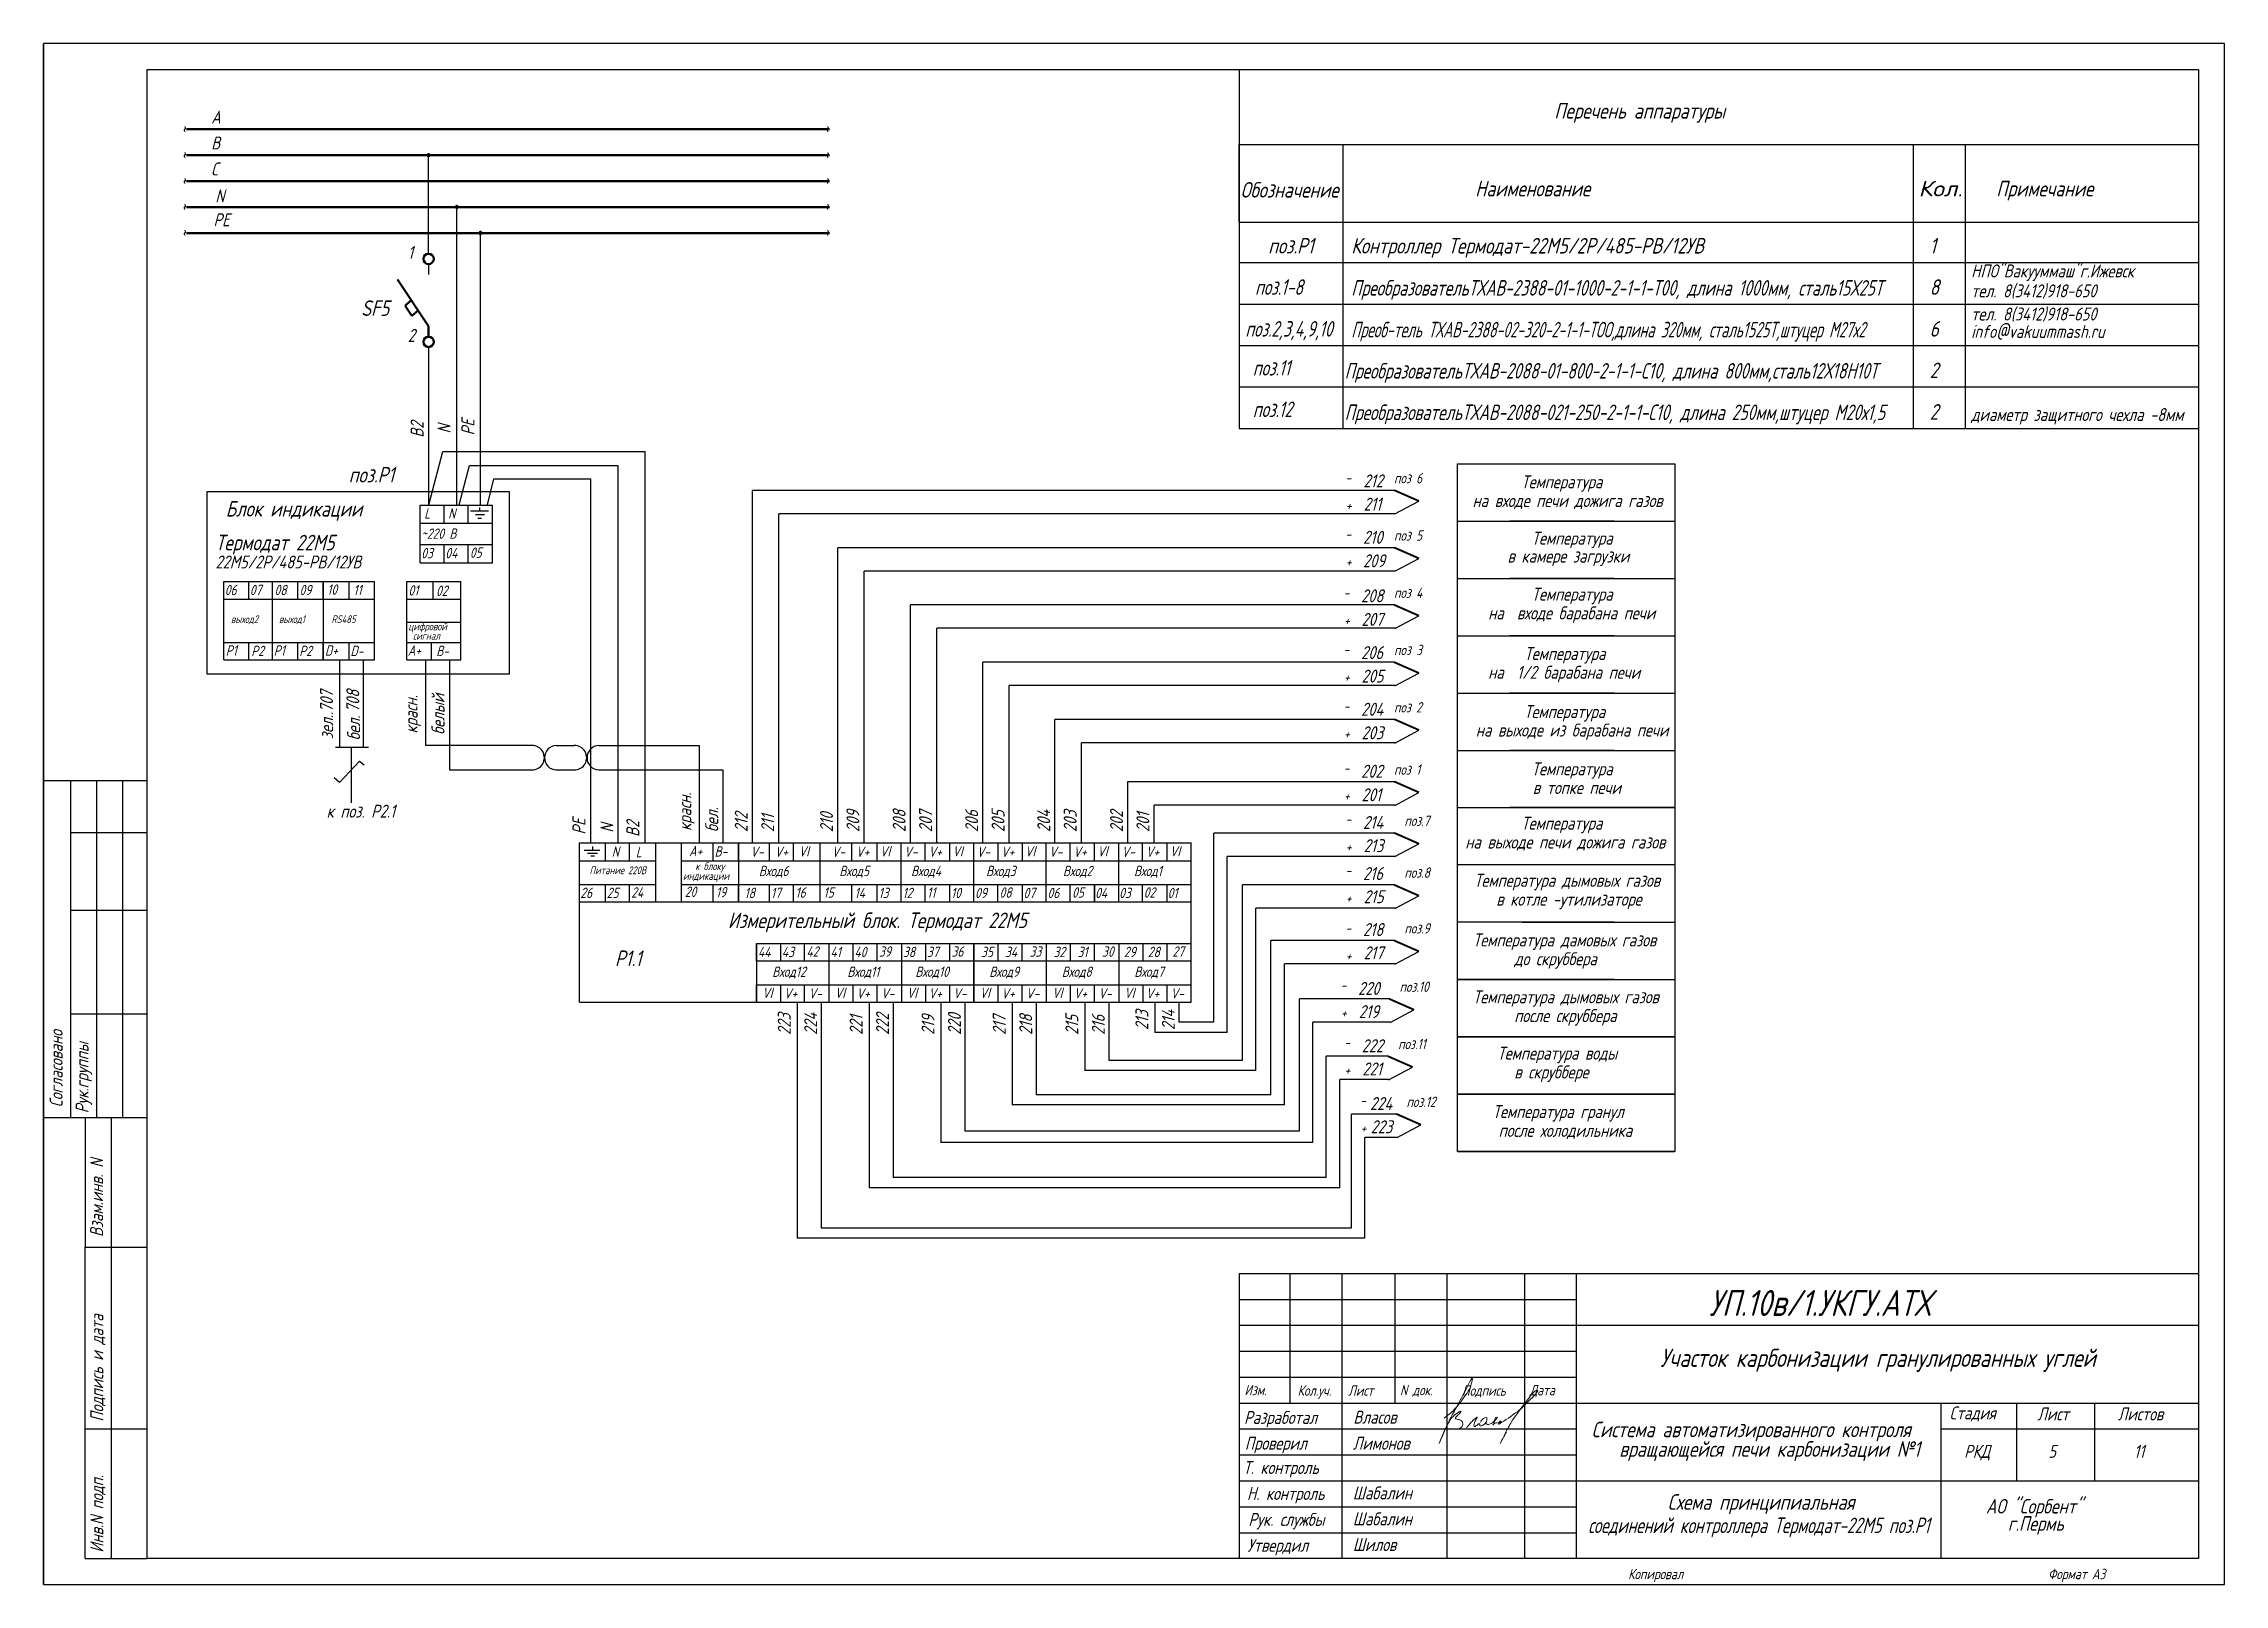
# Model space of a CAD drawing. Header units: millimetres. Extents: x 1131 to 1552, y -622 to -325.
import ezdxf
from ezdxf.enums import TextEntityAlignment as Align

# ---------------------------------------------------------------- set-up
doc = ezdxf.new("R2010")
doc.units = ezdxf.units.MM
doc.layers.add('MAIN', color=7, linetype='Continuous', lineweight=50)
doc.layers.add('Текст', color=7, linetype='Continuous', lineweight=50)
doc.layers.add('проводка', color=184, linetype='Continuous')
doc.styles.add('GOST тип А', font='GOST_A.TTF', dxfattribs={"oblique": 15})
doc.styles.get("Standard").update_dxf_attribs({"font": 'GOST_A.TTF', "oblique": 15})

# ---------------------------------------------------------------- blocks, each defined once
blk = doc.blocks.new('Власов')
at = {"layer": 'проводка', "lineweight": 18}
for points in [[(-0.58, 2.47), (1.27, 4.07), (2.73, 5.82), (3.82, 7.33), (4.64, 9.02), (4.84, 10.28), (4.04, 8.93), (3.16, 7.2), (1.39, 3.86), (0.52, 2.26), (-1.55, -2.37), (-0.72, -0.35), (0.34, 1.8), (1.73, 3.31), (2.62, 3.78), (2.31, 3.3), (1.91, 2.96), (1.61, 2.44), (2.21, 2.21), (2.85, 1.83), (2.99, 1.4), (2.77, 0.75), (2.36, 0.49), (2.18, 0.43), (2.07, 0.4), (1.98, 0.4)], [(3.73, 0.66), (4.37, 1.39), (4.91, 2.01), (5.22, 2.29), (5.78, 2.66), (5.59, 2.28), (5.16, 1.05), (5.19, 0.9), (5.7, 1.1), (6.25, 1.38), (6.27, 1.2), (6.3, 1.02), (7.02, 1.21), (7.63, 2.13), (7.63, 2.52), (6.76, 2.22), (6.42, 1.7)]]:
    blk.add_spline(points, degree=3, dxfattribs=at)
for points, knots in [([(9.73, 1.6), (9.73, 1.6), (10.28, 1.61), (10.33, 1.73), (10.3, 1.95), (10.1, 1.88), (9.94, 1.44), (9.82, 1.2), (10.65, 1.75), (14.06, 4.01), (14.83, 4.98), (18.2, 8.2), (16.58, 7.61), (15.42, 5.89), (12.84, 2.54), (12.14, 1.35), (11.17, -0.37), (10.2, -2.51), (10.72, -1.41), (10.96, -1), (11.17, -0.6), (11.31, -0.38), (11.4, -0.29)], [5.202172, 5.202172, 5.202172, 5.202172, 5.207482, 5.981017, 6.074049, 6.477149, 7.534813, 8.416864, 10.873297, 16.080912, 19.105162, 21.731982, 23.469351, 25.755203, 29.311429, 34.513333, 38.416271, 38.862024, 39.053994, 43.961574, 49.897464, 51.239132, 51.239132, 51.239132, 51.239132]), ([(7.53, 1.66), (7.5, 1.54), (7.54, 1.28), (8.01, 1.24), (8.83, 1.57), (9.1, 2.08), (9.9, 2.69), (9.43, 2.64), (9.3, 2.52), (9.14, 2.21), (9.04, 1.25), (8.71, 1.13), (8.92, 1.39), (9.3, 1.54), (9.6, 1.6)], [0, 0, 0, 0, 0.614094, 1.118723, 1.807789, 3.045572, 4.744461, 5.191863, 5.576495, 6.389957, 8.441618, 9.345517, 10.182193, 10.758393, 10.758393, 10.758393, 10.758393])]:
    blk.add_open_spline(points, degree=3, knots=knots, dxfattribs=at)

msp = doc.modelspace()

# ---------------------------------------------------------------- linework, layer by layer
at = {"color": 7}
for p, q in [((1551.9, -324.74), (1131.28, -324.74)), ((1131.28, -324.74), (1131.28, -621.87)), ((1551.9, -621.87), (1551.9, -324.74)), ((1188.35, -467.23), (1187.31, -466.35)), ((1192.19, -463.09), (1188.35, -467.23)), ((1192.19, -463.09), (1193.08, -463.84)), ((1131.28, -621.87), (1551.9, -621.87))]:
    msp.add_line(p, q, dxfattribs=at)
at = {"color": 0}
msp.add_line((1131.28, -621.87), (1131.28, -324.87), dxfattribs=at)
at = {"color": 250}
msp.add_line((1131.28, -621.87), (1131.28, -325.05), dxfattribs=at)
for p, q in [((1131.28, -621.87), (1131.28, -325.11)), ((1210.97, -413.73), (1210.97, -356.22)), ((1215.53, -413.73), (1215.53, -361.27)), ((1205.59, -413.73), (1205.59, -383.25)), ((1205.59, -413.66), (1208.31, -403.41)), ((1208.31, -403.41), (1247.26, -403.41)), ((1247.26, -403.41), (1247.26, -478.89)), ((1211.45, -413.66), (1213.4, -406.13)), ((1213.4, -406.13), (1242.01, -406.13)), ((1242.01, -406.13), (1242.01, -478.89)), ((1403.96, -538.36), (1403.96, -405.8)), ((1403.96, -405.8), (1434.18, -405.8)), ((1418.71, -405.8), (1445.93, -405.8)), ((1445.93, -405.8), (1445.93, -538.36)), ((1216.9, -413.66), (1218.14, -408.64)), ((1218.14, -408.64), (1236.78, -408.64)), ((1236.78, -408.64), (1236.78, -478.89)), ((1391.83, -410.91), (1268, -410.91)), ((1268, -478.84), (1268, -410.91)), ((1208.52, -417.2), (1208.52, -413.73)), ((1213.15, -417.2), (1213.15, -413.73)), ((1215.39, -414.89), (1215.39, -414.18)), ((1217.89, -417.09), (1217.89, -413.73)), ((1391.95, -415.41), (1273.09, -415.41)), ((1273.09, -478.84), (1273.09, -415.41)), ((1403.96, -416.85), (1434.18, -416.85)), ((1403.96, -416.85), (1434.18, -416.85)), ((1403.96, -416.85), (1434.18, -416.85)), ((1403.96, -416.85), (1434.18, -416.85)), ((1434.18, -416.85), (1414.1, -416.85)), ((1424.35, -416.85), (1445.93, -416.85)), ((1424.35, -416.85), (1445.93, -416.85)), ((1424.35, -416.85), (1445.93, -416.85)), ((1424.35, -416.85), (1445.93, -416.85)), ((1208.52, -424.84), (1208.52, -421.36)), ((1213.15, -424.84), (1213.15, -421.36)), ((1217.89, -424.73), (1217.89, -421.36)), ((1391.83, -421.96), (1284.46, -421.96)), ((1284.46, -478.84), (1284.46, -421.96)), ((1170.83, -431.86), (1170.83, -428.49)), ((1180.33, -431.86), (1180.33, -428.49)), ((1185.25, -431.86), (1185.25, -428.49)), ((1190.2, -431.86), (1190.2, -428.49)), ((1195.11, -431.86), (1195.11, -428.49)), ((1206.4, -431.86), (1206.4, -428.49)), ((1391.95, -426.45), (1289.55, -426.45)), ((1289.55, -478.84), (1289.55, -426.45)), ((1403.96, -427.89), (1434.18, -427.89)), ((1403.96, -427.89), (1434.18, -427.89)), ((1403.96, -427.89), (1434.18, -427.89)), ((1434.18, -427.89), (1414.1, -427.89)), ((1424.35, -427.89), (1445.93, -427.89)), ((1424.35, -427.89), (1445.93, -427.89)), ((1424.35, -427.89), (1445.93, -427.89)), ((1391.83, -433), (1298.46, -433)), ((1298.46, -478.84), (1298.46, -433)), ((1201.34, -436.3), (1211.74, -436.3)), ((1170.83, -443.6), (1170.83, -440.24)), ((1180.33, -443.6), (1180.33, -440.24)), ((1185.23, -443.6), (1185.23, -440.24)), ((1190.2, -443.6), (1190.2, -440.24)), ((1195.11, -443.6), (1195.11, -440.24)), ((1206.11, -443.6), (1206.11, -440.24)), ((1391.95, -437.5), (1303.55, -437.5)), ((1303.55, -478.84), (1303.55, -437.5)), ((1403.96, -438.94), (1434.18, -438.94)), ((1434.18, -438.94), (1414.1, -438.94)), ((1424.35, -438.94), (1445.93, -438.94)), ((1424.35, -438.94), (1445.93, -438.94)), ((1424.35, -438.94), (1445.93, -438.94)), ((1188.32, -443.6), (1188.32, -460.41)), ((1192.93, -443.6), (1192.93, -460.41)), ((1204.96, -443.6), (1204.96, -460.11)), ((1209.57, -443.6), (1209.57, -464.8)), ((1391.83, -444.05), (1312.45, -444.05)), ((1312.45, -478.84), (1312.45, -444.05)), ((1391.95, -448.55), (1317.54, -448.55)), ((1317.54, -478.84), (1317.54, -448.55)), ((1403.96, -449.98), (1434.18, -449.98)), ((1434.18, -449.98), (1414.1, -449.98)), ((1424.35, -449.98), (1445.93, -449.98)), ((1424.35, -449.98), (1445.93, -449.98)), ((1391.83, -455.1), (1326.35, -455.1)), ((1326.35, -478.84), (1326.35, -455.1)), ((1225.47, -460.11), (1204.94, -460.11)), ((1230.17, -460.11), (1233.64, -460.11)), ((1238.38, -460.12), (1257.74, -460.12)), ((1257.74, -460.12), (1257.74, -478.89)), ((1391.95, -459.59), (1331.44, -459.59)), ((1331.44, -478.84), (1331.44, -459.59)), ((1403.96, -461.03), (1434.18, -461.03)), ((1434.18, -461.03), (1414.1, -461.03)), ((1424.35, -461.03), (1445.93, -461.03)), ((1209.55, -464.8), (1225.46, -464.8)), ((1230.2, -464.8), (1233.62, -464.8)), ((1238.42, -464.8), (1262.27, -464.8)), ((1262.27, -464.8), (1262.27, -478.89)), ((1391.83, -467.1), (1340.37, -467.1)), ((1340.39, -478.84), (1340.39, -467.1)), ((1391.95, -471.59), (1345.48, -471.59)), ((1345.48, -478.84), (1345.48, -471.59)), ((1403.96, -472.08), (1434.18, -472.08)), ((1434.18, -472.08), (1414.1, -472.08)), ((1445.93, -472.08), (1424.35, -472.08)), ((1424.35, -472.08), (1445.93, -472.08)), ((1234.66, -482.25), (1234.66, -478.89)), ((1234.66, -482.25), (1234.66, -478.89)), ((1239.66, -482.25), (1239.66, -478.89)), ((1244.29, -482.25), (1244.29, -478.89)), ((1260.44, -482.25), (1260.44, -478.89)), ((1265.36, -482.25), (1265.36, -478.89)), ((1265.36, -482.25), (1265.36, -478.89)), ((1271.31, -482.25), (1271.31, -478.89)), ((1275.94, -482.25), (1275.94, -478.89)), ((1287.16, -482.25), (1287.16, -478.89)), ((1292.07, -482.25), (1292.07, -478.89)), ((1301.33, -482.25), (1301.33, -478.89)), ((1306.07, -482.25), (1306.07, -478.89)), ((1315.38, -482.25), (1315.38, -478.89)), ((1320.06, -482.25), (1320.06, -478.89)), ((1329.31, -482.25), (1329.31, -478.89)), ((1333.96, -482.25), (1333.96, -478.89)), ((1343.26, -482.25), (1343.26, -478.89)), ((1348, -482.25), (1348, -478.89)), ((1352.62, -482.25), (1352.62, -478.89)), ((1391.83, -476.98), (1356.99, -476.98)), ((1356.99, -513.41), (1356.99, -476.98)), ((1234.66, -482.32), (1249.38, -482.32)), ((1234.66, -490.27), (1234.66, -482.32)), ((1234.66, -490.27), (1234.66, -482.32)), ((1235.56, -480.26), (1238.56, -480.26)), ((1236.17, -480.88), (1238.11, -480.88)), ((1236.81, -481.38), (1237.56, -481.38)), ((1237.56, -481.38), (1237.56, -481.38)), ((1254.31, -482.32), (1352.62, -482.32)), ((1265.36, -490.27), (1265.36, -482.32)), ((1352.62, -490.27), (1352.62, -482.32)), ((1391.95, -481.47), (1359.59, -481.47)), ((1359.59, -515.41), (1359.59, -481.47)), ((1434.18, -483.12), (1403.96, -483.12)), ((1445.93, -483.12), (1418.71, -483.12)), ((1234.66, -486.91), (1249.38, -486.91)), ((1234.66, -490.27), (1234.66, -486.91)), ((1234.66, -490.27), (1234.66, -486.91)), ((1234.66, -490.27), (1234.66, -486.91)), ((1234.66, -490.27), (1234.66, -486.91)), ((1234.66, -490.27), (1234.66, -486.91)), ((1234.66, -490.27), (1234.66, -486.91)), ((1239.66, -490.19), (1239.66, -486.82)), ((1244.29, -490.19), (1244.29, -486.82)), ((1254.31, -486.91), (1352.62, -486.91)), ((1260.44, -490.19), (1260.44, -486.82)), ((1265.34, -490.19), (1265.34, -486.82)), ((1271.31, -490.27), (1271.31, -486.91)), ((1275.94, -490.27), (1275.94, -486.91)), ((1287.16, -490.27), (1287.16, -486.91)), ((1292.07, -490.27), (1292.07, -486.91)), ((1292.08, -490.27), (1292.08, -486.91)), ((1301.33, -490.27), (1301.33, -486.91)), ((1306.07, -490.27), (1306.07, -486.91)), ((1306.07, -490.27), (1306.07, -486.91)), ((1315.32, -490.27), (1315.32, -486.91)), ((1320.06, -490.27), (1320.06, -486.91)), ((1329.31, -490.27), (1329.31, -486.91)), ((1333.96, -490.27), (1333.96, -486.91)), ((1333.96, -490.27), (1333.96, -486.91)), ((1333.96, -490.27), (1333.96, -486.91)), ((1334.01, -490.27), (1334.01, -486.91)), ((1343.26, -490.27), (1343.26, -486.91)), ((1348, -490.27), (1348, -486.91)), ((1348, -490.27), (1348, -486.91)), ((1352.62, -490.27), (1352.62, -486.91)), ((1352.62, -490.27), (1352.62, -486.91)), ((1352.62, -490.27), (1352.62, -486.91)), ((1362.49, -520.76), (1362.49, -486.98)), ((1391.83, -486.98), (1362.49, -486.98)), ((1365.09, -522.76), (1365.09, -491.47)), ((1391.95, -491.47), (1365.09, -491.47)), ((1434.18, -494.17), (1403.96, -494.17)), ((1416.46, -494.17), (1434.18, -494.17)), ((1424.35, -494.17), (1445.93, -494.17)), ((1424.35, -494.17), (1445.93, -494.17)), ((1234.66, -501.65), (1234.66, -498.28)), ((1234.66, -501.65), (1234.66, -498.28)), ((1234.66, -501.65), (1234.66, -498.28)), ((1234.66, -501.65), (1234.66, -498.28)), ((1234.66, -501.65), (1234.66, -498.28)), ((1234.66, -501.65), (1234.66, -498.28)), ((1268.82, -501.65), (1268.82, -498.28)), ((1273.45, -501.65), (1273.45, -498.28)), ((1278.07, -501.65), (1278.07, -498.28)), ((1282.81, -501.65), (1282.81, -498.28)), ((1287.43, -501.65), (1287.43, -498.28)), ((1292.06, -501.65), (1292.06, -498.28)), ((1301.42, -501.65), (1301.42, -498.28)), ((1306.04, -501.65), (1306.04, -498.28)), ((1310.69, -501.65), (1310.69, -498.28)), ((1310.69, -501.65), (1310.69, -498.28)), ((1310.69, -501.65), (1310.69, -498.28)), ((1310.75, -501.65), (1310.75, -498.28)), ((1315.37, -501.65), (1315.37, -498.28)), ((1320, -501.65), (1320, -498.28)), ((1324.73, -501.65), (1324.73, -498.28)), ((1329.36, -501.65), (1329.36, -498.28)), ((1333.98, -501.65), (1333.98, -498.28)), ((1343.35, -501.65), (1343.35, -498.28)), ((1347.97, -501.65), (1347.97, -498.28)), ((1352.62, -501.65), (1352.62, -498.28)), ((1352.62, -501.65), (1352.62, -498.28)), ((1352.62, -501.65), (1352.62, -498.28)), ((1391.83, -497.73), (1367.99, -497.73)), ((1367.99, -527.39), (1367.99, -497.73)), ((1234.66, -509.58), (1234.66, -501.65)), ((1234.66, -509.58), (1234.66, -501.65)), ((1234.66, -509.58), (1234.66, -501.65)), ((1234.66, -509.58), (1234.66, -501.65)), ((1268.8, -501.65), (1352.62, -501.65)), ((1282.81, -509.58), (1282.81, -501.65)), ((1310.69, -509.58), (1310.69, -501.65)), ((1310.69, -509.58), (1310.69, -501.65)), ((1310.69, -509.58), (1310.69, -501.65)), ((1310.75, -509.58), (1310.75, -501.65)), ((1324.73, -509.58), (1324.73, -501.65)), ((1352.62, -509.58), (1352.62, -501.65)), ((1352.62, -509.58), (1352.62, -501.65)), ((1391.95, -502.22), (1370.59, -502.22)), ((1370.59, -529.38), (1370.59, -502.22)), ((1268.8, -509.58), (1268.8, -506.22)), ((1268.82, -506.22), (1352.62, -506.22)), ((1273.45, -509.58), (1273.45, -506.22)), ((1278.07, -509.58), (1278.07, -506.22)), ((1287.43, -509.58), (1287.43, -506.22)), ((1292.06, -509.58), (1292.06, -506.22)), ((1301.42, -509.58), (1301.42, -506.22)), ((1306.04, -509.58), (1306.04, -506.22)), ((1315.37, -509.58), (1315.37, -506.22)), ((1320, -509.58), (1320, -506.22)), ((1329.36, -509.58), (1329.36, -506.22)), ((1333.98, -509.58), (1333.98, -506.22)), ((1343.35, -509.58), (1343.35, -506.22)), ((1347.97, -509.58), (1347.97, -506.22)), ((1403.96, -505.22), (1434.18, -505.22)), ((1434.18, -505.22), (1403.96, -505.22)), ((1424.35, -505.22), (1445.93, -505.22)), ((1276.61, -509.59), (1276.61, -555.12)), ((1281.26, -509.59), (1281.26, -553.12)), ((1290.48, -509.59), (1290.48, -545.38)), ((1295.13, -509.59), (1295.13, -543.38)), ((1304.34, -509.59), (1304.34, -536.66)), ((1308.99, -509.59), (1308.99, -534.44)), ((1318.09, -509.59), (1318.09, -529.38)), ((1322.74, -509.59), (1322.74, -527.38)), ((1332.09, -509.59), (1332.09, -522.76)), ((1336.74, -509.59), (1336.74, -520.76)), ((1345.59, -509.59), (1345.59, -515.41)), ((1350.24, -509.59), (1350.24, -513.41)), ((1390.91, -508.98), (1373.49, -508.98)), ((1373.49, -534.43), (1373.49, -508.98)), ((1359.59, -515.41), (1345.59, -515.41)), ((1350.24, -513.41), (1356.99, -513.41)), ((1391.02, -513.47), (1376.09, -513.47)), ((1376.09, -536.65), (1376.09, -513.47)), ((1434.18, -516.26), (1403.96, -516.26)), ((1403.96, -516.26), (1434.18, -516.26)), ((1445.93, -516.26), (1424.35, -516.26)), ((1424.35, -516.26), (1445.93, -516.26)), ((1336.74, -520.76), (1362.49, -520.76)), ((1378.68, -543.38), (1378.68, -520.03)), ((1390.63, -520.03), (1378.68, -520.03)), ((1365.09, -522.76), (1332.09, -522.76)), ((1381.28, -545.38), (1381.28, -524.52)), ((1390.74, -524.52), (1381.28, -524.52)), ((1370.59, -529.38), (1318.09, -529.38)), ((1322.74, -527.38), (1367.99, -527.38)), ((1434.18, -527.31), (1403.96, -527.31)), ((1434.18, -527.31), (1403.96, -527.31)), ((1403.96, -527.31), (1434.18, -527.31)), ((1445.93, -527.31), (1418.71, -527.31)), ((1445.93, -527.31), (1424.35, -527.31)), ((1424.35, -527.31), (1445.93, -527.31)), ((1383.54, -553.12), (1383.54, -531.2)), ((1392.22, -531.2), (1383.54, -531.2)), ((1376.09, -536.65), (1304.34, -536.65)), ((1308.99, -534.43), (1373.49, -534.43)), ((1386.13, -555.11), (1386.13, -535.72)), ((1392.32, -535.72), (1386.13, -535.72)), ((1434.18, -538.36), (1403.96, -538.36)), ((1434.18, -538.36), (1403.96, -538.36)), ((1403.96, -538.36), (1434.18, -538.36)), ((1445.93, -538.36), (1418.71, -538.36)), ((1445.93, -538.36), (1424.35, -538.36)), ((1424.35, -538.36), (1445.93, -538.36)), ((1381.28, -545.37), (1290.48, -545.37)), ((1295.13, -543.37), (1378.68, -543.37)), ((1386.13, -555.11), (1276.61, -555.11)), ((1281.26, -553.11), (1383.54, -553.11))]:
    msp.add_line(p, q)
at = {"color": 7, "lineweight": 30}
for p, q in [((1151.28, -616.87), (1151.28, -329.74)), ((1151.28, -329.74), (1546.9, -329.74)), ((1546.9, -329.74), (1546.9, -616.87)), ((1546.9, -616.87), (1151.28, -616.87))]:
    msp.add_line(p, q, dxfattribs=at)
at = {"linetype": 'Continuous'}
for p, q in [((1361.9, -329.74), (1361.9, -359.2)), ((1361.9, -344.2), (1546.9, -344.2)), ((1361.9, -359.2), (1361.9, -344.2)), ((1381.9, -344.2), (1381.9, -398.96)), ((1491.9, -344.2), (1491.9, -398.96)), ((1501.9, -344.2), (1501.9, -398.96)), ((1361.9, -359.2), (1546.9, -359.2)), ((1361.9, -359.2), (1361.9, -398.96)), ((1361.9, -366.96), (1546.9, -366.96)), ((1361.9, -374.96), (1546.9, -374.96)), ((1361.9, -382.96), (1546.9, -382.96)), ((1361.9, -390.96), (1546.9, -390.96)), ((1361.9, -398.96), (1546.9, -398.96)), ((1217.07, -414.89), (1213.64, -414.89)), ((1216.33, -415.59), (1214.56, -415.59)), ((1215.74, -416.31), (1215.04, -416.31)), ((1237.17, -479.6), (1237.17, -480.26))]:
    msp.add_line(p, q, dxfattribs=at)
at = {"linetype": 'Continuous', "lineweight": 30}
for p, q in [((1162.82, -446.33), (1162.82, -411.11)), ((1162.82, -411.11), (1221.05, -411.11)), ((1221.05, -411.11), (1221.05, -446.33)), ((1221.05, -446.33), (1162.82, -446.33))]:
    msp.add_line(p, q, dxfattribs=at)
at = {"lineweight": 40}
for p, q in [((1396.52, -412.99), (1391.82, -410.93)), ((1396.52, -424.03), (1391.82, -421.97)), ((1396.52, -435.08), (1391.82, -433.02)), ((1396.52, -446.13), (1391.82, -444.07)), ((1396.52, -457.17), (1391.82, -455.11)), ((1396.52, -469.17), (1391.82, -467.11)), ((1396.52, -479.06), (1391.82, -477)), ((1396.52, -489.06), (1391.82, -487)), ((1396.52, -499.81), (1391.82, -497.75)), ((1395.59, -511.06), (1390.89, -509)), ((1395.32, -522.11), (1390.61, -520.04)), ((1396.93, -533.26), (1392.22, -531.2))]:
    msp.add_line(p, q, dxfattribs=at)
at = {"lineweight": 30}
for p, q in [((1203.88, -417.2), (1203.88, -413.73)), ((1203.9, -413.73), (1217.89, -413.73)), ((1217.89, -417.2), (1217.89, -413.73)), ((1203.88, -417.2), (1217.89, -417.2)), ((1203.88, -424.84), (1203.88, -417.2)), ((1217.89, -424.84), (1217.89, -417.2)), ((1203.9, -421.36), (1217.89, -421.36)), ((1166.05, -428.49), (1195.12, -428.49)), ((1166.05, -431.86), (1166.05, -428.49)), ((1175.45, -431.86), (1175.45, -428.49)), ((1185.23, -431.86), (1185.23, -428.49)), ((1195.12, -431.86), (1195.12, -428.49)), ((1201.33, -431.86), (1201.33, -428.49)), ((1201.34, -428.49), (1211.74, -428.49)), ((1203.88, -424.84), (1217.89, -424.84)), ((1211.74, -431.86), (1211.74, -428.49)), ((1166.05, -431.86), (1195.12, -431.86)), ((1166.05, -443.6), (1166.05, -431.86)), ((1175.45, -443.6), (1175.45, -431.86)), ((1185.25, -443.6), (1185.25, -431.86)), ((1195.12, -443.6), (1195.12, -431.86)), ((1201.33, -443.6), (1201.33, -431.86)), ((1201.34, -431.86), (1211.74, -431.86)), ((1211.74, -443.6), (1211.74, -431.86)), ((1166.05, -440.24), (1195.12, -440.24)), ((1201.34, -440.24), (1211.74, -440.24)), ((1166.05, -443.6), (1195.12, -443.6)), ((1201.34, -443.6), (1211.74, -443.6)), ((1187.57, -460.41), (1193.93, -460.41)), ((1190.57, -460.41), (1190.57, -471.13)), ((1234.66, -509.58), (1234.66, -478.89)), ((1234.66, -478.89), (1352.62, -478.89)), ((1234.66, -482.25), (1234.66, -478.89)), ((1234.66, -482.25), (1234.66, -478.89)), ((1249.38, -482.25), (1249.38, -478.89)), ((1254.31, -482.25), (1254.31, -478.89)), ((1265.34, -482.25), (1265.34, -478.89)), ((1281.03, -482.25), (1281.03, -478.89)), ((1296.71, -482.25), (1296.71, -478.89)), ((1310.69, -482.25), (1310.69, -478.89)), ((1324.68, -482.25), (1324.68, -478.89)), ((1338.64, -482.25), (1338.64, -478.89)), ((1352.62, -482.25), (1352.62, -478.89)), ((1234.66, -509.58), (1234.66, -482.32)), ((1234.66, -509.58), (1234.66, -482.32)), ((1249.38, -490.19), (1249.38, -482.25)), ((1254.31, -490.19), (1254.31, -482.25)), ((1265.36, -490.19), (1265.36, -482.25)), ((1281.03, -490.27), (1281.03, -482.32)), ((1296.71, -490.27), (1296.71, -482.32)), ((1310.69, -490.27), (1310.69, -482.32)), ((1324.68, -490.27), (1324.68, -482.32)), ((1338.64, -490.27), (1338.64, -482.32)), ((1352.62, -509.58), (1352.62, -482.32)), ((1234.66, -490.27), (1352.62, -490.27)), ((1268.8, -498.28), (1352.62, -498.28)), ((1268.8, -501.65), (1268.8, -498.28)), ((1282.81, -501.65), (1282.81, -498.28)), ((1296.79, -501.65), (1296.79, -498.28)), ((1324.73, -501.65), (1324.73, -498.28)), ((1338.72, -501.65), (1338.72, -498.28)), ((1268.82, -509.58), (1268.82, -501.65)), ((1282.81, -509.58), (1282.81, -501.65)), ((1296.79, -509.58), (1296.79, -501.65)), ((1324.73, -509.58), (1324.73, -501.65)), ((1338.72, -509.58), (1338.72, -501.65)), ((1234.66, -509.58), (1352.62, -509.58))]:
    msp.add_line(p, q, dxfattribs=at)
at = {"lineweight": -3}
for p, q in [((1391.91, -415.45), (1396.52, -412.99)), ((1391.91, -426.5), (1396.52, -424.03)), ((1391.91, -437.54), (1396.52, -435.08)), ((1391.91, -448.59), (1396.52, -446.13)), ((1391.91, -459.64), (1396.52, -457.17)), ((1391.91, -471.64), (1396.52, -469.17)), ((1391.91, -481.52), (1396.52, -479.06)), ((1391.91, -491.52), (1396.52, -489.06)), ((1391.91, -502.27), (1396.52, -499.81)), ((1390.99, -513.52), (1395.59, -511.06)), ((1390.71, -524.57), (1395.32, -522.11)), ((1392.32, -535.72), (1396.93, -533.26))]:
    msp.add_line(p, q, dxfattribs=at)
at = {"color": 0, "linetype": 'ByBlock', "lineweight": 30}
for p, q in [((1361.9, -561.9), (1361.9, -616.85)), ((1497.28, -616.85), (1497.28, -586.9)), ((1511.9, -601.9), (1511.9, -586.9)), ((1526.9, -601.9), (1526.9, -586.9)), ((1497.28, -591.9), (1546.9, -591.9))]:
    msp.add_line(p, q, dxfattribs=at)
at = {"color": 0, "linetype": 'Continuous', "lineweight": 30}
for p, q in [((1361.9, -561.9), (1546.9, -561.9)), ((1371.65, -561.9), (1371.65, -586.9)), ((1381.65, -561.9), (1381.65, -616.9)), ((1391.9, -561.9), (1391.9, -586.9)), ((1401.9, -561.9), (1401.9, -616.9)), ((1416.9, -561.9), (1416.9, -616.9)), ((1426.9, -561.9), (1426.9, -616.9)), ((1426.9, -571.9), (1546.9, -571.9)), ((1361.9, -581.9), (1426.9, -581.9)), ((1361.9, -586.9), (1546.9, -586.9)), ((1426.9, -601.9), (1546.9, -601.9))]:
    msp.add_line(p, q, dxfattribs=at)
at = {"color": 0, "linetype": 'Continuous'}
for p, q in [((1361.9, -566.9), (1426.9, -566.9)), ((1361.9, -571.9), (1426.9, -571.9)), ((1361.9, -576.9), (1426.9, -576.9)), ((1361.9, -591.9), (1426.9, -591.9)), ((1361.9, -596.9), (1426.9, -596.9)), ((1361.9, -596.9), (1426.9, -596.9)), ((1361.9, -601.9), (1426.9, -601.9)), ((1361.9, -606.9), (1426.9, -606.9)), ((1361.9, -611.9), (1426.9, -611.9))]:
    msp.add_line(p, q, dxfattribs=at)
at = {"lineweight": 50, "ltscale": 0.5}
for centre in [(1205.53, -346.25), (1210.97, -356.25), (1215.53, -361.25)]:
    msp.add_circle(centre, 0.208, dxfattribs=at)
for centre, start, end in [((1225.52, -462.45), 268.7556, 91.2444), ((1230.22, -462.45), 91.2444, 268.7556), ((1233.69, -462.45), 268.7556, 91.2444), ((1238.43, -462.45), 91.2444, 268.7556)]:
    msp.add_arc(centre, 2.34, start, end)
at = {"layer": 'MAIN', "color": 7, "linetype": 'Continuous', "lineweight": 50}
for p, q in [((1158.84, -341.27), (1282.85, -341.27)), ((1158.84, -346.27), (1282.85, -346.27)), ((1158.84, -351.27), (1282.85, -351.27)), ((1158.84, -356.27), (1282.85, -356.27)), ((1158.84, -361.27), (1282.85, -361.27)), ((1205.53, -379.26), (1199.53, -370.26)), ((1202.2, -374.22), (1201.02, -375.3)), ((1202.32, -377.24), (1201.02, -375.3)), ((1203.52, -376.19), (1202.32, -377.24)), ((1205.53, -379.26), (1205.53, -381.26)), ((1205.53, -381.26), (1205.53, -380.26))]:
    msp.add_line(p, q, dxfattribs=at)
at = {"layer": 'MAIN', "color": 7, "linetype": 'Continuous', "lineweight": -3}
for p, q in [((1205.53, -345.84), (1205.53, -345.84)), ((1205.53, -365.26), (1205.53, -346.27)), ((1205.53, -362.26), (1205.53, -352.84)), ((1210.97, -355.84), (1210.97, -355.84)), ((1215.53, -360.84), (1215.53, -360.84)), ((1205.53, -367.26), (1205.53, -369.26))]:
    msp.add_line(p, q, dxfattribs=at)
at = {"layer": 'MAIN', "color": 7, "linetype": 'Continuous', "lineweight": 30}
for p, q in [((1131.28, -466.86), (1151.28, -466.86)), ((1136.48, -466.86), (1136.48, -531.86)), ((1141.48, -466.86), (1141.48, -531.86)), ((1146.48, -466.86), (1146.48, -531.86)), ((1136.48, -476.86), (1151.28, -476.86)), ((1136.48, -491.86), (1151.28, -491.86)), ((1136.48, -511.86), (1151.28, -511.86)), ((1131.28, -531.86), (1151.28, -531.86)), ((1139.28, -531.87), (1139.28, -556.87)), ((1144.28, -531.87), (1144.28, -616.87)), ((1139.28, -616.87), (1139.28, -556.87)), ((1139.28, -556.87), (1151.28, -556.87)), ((1139.28, -591.87), (1151.28, -591.87)), ((1139.28, -616.87), (1151.28, -616.87))]:
    msp.add_line(p, q, dxfattribs=at)
at = {"layer": 'MAIN', "color": 7, "linetype": 'Continuous', "lineweight": 50}
for centre in [(1205.53, -366.26), (1205.53, -382.26)]:
    msp.add_circle(centre, 1, dxfattribs=at)

# ---------------------------------------------------------------- block references
at = {"color": 0, "lineweight": 15}
msp.add_blockref('Власов', (1402.01, -592.3, -10), dxfattribs=at)

# ---------------------------------------------------------------- texts
at = {"linetype": 'Continuous', "style": 'GOST тип А', "oblique": 15}
for s, height, p in [('Перечень аппаратуры', 3, (1422.65, -339.2)), ('А', 2.5, (1163.6, -340.16)), ('В', 2.5, (1163.6, -345.16)), ('С', 2.5, (1163.6, -350.16)), ('N', 2.5, (1164.4, -355.37)), ('Обозначение', 3, (1362.15, -354.44)), ('Наименование', 3, (1407.4, -354.2)), ('Примечание', 3, (1507.9, -354.2)), ('РЕ', 2.5, (1164.04, -359.96)), ('поз.Р1', 3, (1190.13, -409.38)), ('212', 2.5, (1385.84, -410.31)), ('поз 6', 2, (1391.74, -409.54)), ('Температура', 2.5, (1416.29, -410.49)), ('-', 2, (1382.37, -409.45)), ('на входе печи дожига газов', 2.5, (1406.89, -414.12)), ('Блок индикации', 3, (1166.4, -415.95)), ('L', 2, (1204.68, -416.35)), ('N', 2, (1209.31, -416.35)), ('+', 2, (1382.42, -414.79)), ('211', 2.5, (1385.88, -414.8)), ('Термодат 22М5', 3, (1164.43, -422.46)), ('~220 B', 2, (1204.1, -420.24)), ('-', 2, (1382.37, -420.33)), ('210', 2.5, (1385.76, -421.19)), ('поз 5', 2, (1391.74, -420.59)), ('Температура', 2.5, (1418.29, -421.36)), ('22М5/2Р/485-РВ/12УВ', 2.5, (1164.43, -425.96)), ('03', 2, (1204.12, -423.99)), ('04', 2, (1208.75, -423.99)), ('05', 2, (1213.49, -423.91)), ('+', 2, (1382.42, -425.67)), ('209', 2.5, (1385.76, -425.73)), ('в камере загрузки', 2.5, (1413.63, -424.82)), ('10', 2, (1185.97, -431.03)), ('06', 2, (1166.22, -431.11)), ('07', 2, (1171.05, -431.11)), ('08', 2, (1175.81, -431.11)), ('09', 2, (1180.64, -431.11)), ('11', 2, (1191.01, -431.11)), ('01', 2, (1201.64, -431.18)), ('02', 2, (1206.97, -431.26)), ('-', 2, (1382.02, -431.63)), ('208', 2.5, (1385.4, -432.48)), ('поз 4', 2, (1391.74, -431.64)), ('Температура', 2.5, (1418.29, -432.16)), ('выход2', 1.5, (1167.41, -436.49)), ('выход1', 1.5, (1176.66, -436.49)), ('RS485', 1.5, (1186.8, -436.49)), ('цифровой', 1.5, (1201.63, -437.89)), ('+', 2, (1382.06, -436.96)), ('207', 2.5, (1385.48, -437.02)), ('на  входе барабана печи ', 2.5, (1409.91, -435.78)), ('Р1', 2, (1166.4, -442.78)), ('Р2', 2, (1171.32, -442.86)), ('Р1', 2, (1175.66, -442.78)), ('Р2', 2, (1180.58, -442.86)), ('D+', 2, (1185.53, -442.78)), ('D-', 2, (1190.45, -442.86)), ('А+', 2, (1201.51, -442.78)), ('сигнал', 1.5, (1202.53, -439.71)), ('В-', 2, (1207, -442.86)), ('206', 2.5, (1385.4, -443.43)), ('поз 3', 2, (1391.74, -442.68)), ('Температура', 2.5, (1416.89, -443.61)), ('-', 2, (1382.02, -442.57)), ('205', 2.5, (1385.48, -447.96)), ('на  1/2 барабана печи ', 2.5, (1409.91, -447.23)), ('+', 2, (1382.06, -447.9)), ('-', 2, (1382.02, -453.5)), ('204', 2.5, (1385.4, -454.35)), ('поз 2', 2, (1391.74, -453.73)), ('Температура ', 2.5, (1416.85, -454.81)), ('+', 2, (1382.06, -458.83)), ('203', 2.5, (1385.48, -458.89)), (' на выходе из барабана печи', 2.5, (1406.24, -458.37)), ('-', 2, (1382.02, -465.46)), ('202', 2.5, (1385.4, -466.31)), ('поз 1', 2, (1391.74, -465.73)), ('Температура', 2.5, (1418.29, -465.84)), ('+', 2, (1382.06, -470.79)), ('201', 2.5, (1385.48, -470.85)), ('в топке печи', 2.5, (1418.5, -469.46)), ('к поз. Р2.1', 2.5, (1185.86, -474.01)), ('-', 2, (1382.37, -475.31)), ('214', 2.5, (1385.75, -476.18)), ('поз.7', 2, (1393.74, -475.61)), ('Температура', 2.5, (1416.29, -476.33)), ('А+', 2, (1255.77, -481.45)), ('VI', 2, (1276.91, -481.5)), ('VI', 2, (1292.59, -481.5)), ('VI', 2, (1306.57, -481.5)), ('VI', 2, (1320.56, -481.5)), ('VI', 2, (1334.51, -481.5)), ('VI', 2, (1348.5, -481.5)), ('+', 2, (1382.42, -480.64)), ('213', 2.5, (1385.88, -480.66)), ('на выходе печи дожига газов', 2.5, (1405.49, -479.96)), ('Питание 220В', 1.5, (1236.57, -484.91)), ('N', 2, (1240.86, -481.56)), ('L', 2, (1245.5, -481.63)), ('к блоку ', 1.5, (1256.97, -484.13)), ('В-', 2, (1260.69, -481.53)), ('V-', 2, (1267.6, -481.58)), ('Вход6', 2, (1269.23, -485.29)), ('V+', 2, (1272.29, -481.58)), ('V-', 2, (1283.28, -481.58)), ('Вход5', 2, (1284.75, -485.29)), ('V+', 2, (1287.97, -481.58)), ('V-', 2, (1297.26, -481.58)), ('Вход4', 2, (1298.59, -485.29)), ('V+', 2, (1301.95, -481.58)), ('V-', 2, (1311.25, -481.58)), ('Вход3', 2, (1313.06, -485.29)), ('V+', 2, (1315.94, -481.58)), ('V-', 2, (1325.21, -481.58)), ('Вход2', 2, (1327.88, -485.29)), ('V+', 2, (1329.89, -481.58)), ('V-', 2, (1339.19, -481.58)), ('Вход1', 2, (1341.59, -485.29)), ('V+', 2, (1343.88, -481.58)), ('216', 2.5, (1385.75, -486.04)), ('поз.8', 2, (1393.74, -485.61)), ('26', 2, (1234.8, -489.51)), ('25', 2, (1239.89, -489.51)), ('24', 2, (1244.62, -489.43)), (' индикации', 1.5, (1253.84, -486.01)), ('20', 2, (1254.96, -489.3)), ('19', 2, (1260.94, -489.38)), ('18', 2, (1266.45, -489.53)), ('17', 2, (1271.54, -489.53)), ('16', 2, (1276.28, -489.45)), ('15', 2, (1281.68, -489.45)), ('14', 2, (1287.67, -489.53)), ('13', 2, (1292.31, -489.53)), ('12', 2, (1296.93, -489.53)), ('11', 2, (1301.67, -489.45)), ('10', 2, (1306.29, -489.53)), ('09', 2, (1310.92, -489.53)), ('08', 2, (1315.66, -489.45)), ('07', 2, (1320.28, -489.53)), ('06', 2, (1324.91, -489.53)), ('05', 2, (1329.64, -489.45)), ('04', 2, (1334.09, -489.53)), ('03', 2, (1338.72, -489.53)), ('02', 2, (1343.46, -489.45)), ('01', 2, (1348.08, -489.53)), ('-', 2, (1382.37, -485.17)), ('Температура дымовых газов ', 2.5, (1407.2, -487.35)), ('+', 2, (1382.42, -490.5)), ('215', 2.5, (1385.88, -490.51)), ('в котле -утилизаторе', 2.5, (1411.46, -490.99)), ('Измерительный блок. Термодат 22М5', 3, (1263.27, -495.31)), ('-', 2, (1382.37, -496.28)), ('218', 2.5, (1385.75, -496.84)), ('поз.9', 2, (1393.74, -496.36)), ('Р1.1', 3, (1241.48, -502.63)), ('44', 2, (1269.05, -500.91)), ('43', 2, (1273.67, -500.91)), ('42', 2, (1278.41, -500.83)), ('41', 2, (1283.03, -500.91)), ('40', 2, (1287.66, -500.91)), ('39', 2, (1292.4, -500.83)), ('38', 2, (1297.02, -500.91)), ('37', 2, (1301.64, -500.91)), ('36', 2, (1306.38, -500.83)), ('35', 2, (1312.08, -500.91)), ('34', 2, (1316.7, -500.91)), ('33', 2, (1321.44, -500.83)), ('32', 2, (1326.06, -500.91)), ('31', 2, (1330.69, -500.91)), ('30', 2, (1335.43, -500.83)), ('29', 2, (1339.64, -500.91)), ('28', 2, (1344.26, -500.91)), ('27', 2, (1349, -500.83)), ('+', 2, (1382.42, -501.61)), ('217', 2.5, (1385.88, -501.32)), ('Температура дамовых газов ', 2.5, (1406.97, -498.85)), ('до скруббера', 2.5, (1414.94, -502.48)), ('Вход12', 2, (1271.81, -504.72)), ('Вход11', 2, (1286.3, -504.72)), ('Вход10', 2, (1299.41, -504.72)), ('Вход9', 2, (1313.68, -504.72)), ('Вход8', 2, (1327.67, -504.72)), ('Вход7', 2, (1341.65, -504.72)), ('VI', 2, (1269.88, -508.8)), ('V+', 2, (1274.07, -508.89)), ('V-', 2, (1278.82, -508.89)), ('VI', 2, (1283.87, -508.8)), ('V+', 2, (1288.05, -508.89)), ('V-', 2, (1292.81, -508.89)), ('VI', 2, (1297.77, -508.8)), ('V+', 2, (1301.96, -508.89)), ('V-', 2, (1306.71, -508.89)), ('VI', 2, (1311.81, -508.8)), ('V+', 2, (1316, -508.89)), ('V-', 2, (1320.75, -508.89)), ('VI', 2, (1325.8, -508.8)), ('V+', 2, (1329.98, -508.89)), ('V-', 2, (1334.73, -508.89)), ('VI', 2, (1339.7, -508.8)), ('V+', 2, (1343.88, -508.89)), ('V-', 2, (1348.64, -508.89)), ('-', 2, (1381.45, -507.32)), ('220', 2.5, (1384.82, -508.19)), ('поз.10', 2, (1392.81, -507.61)), ('Температура дымовых газов ', 2.5, (1406.97, -509.81)), ('+', 2, (1381.49, -512.65)), ('219', 2.5, (1384.95, -512.67)), ('после скруббера', 2.5, (1414.94, -513.44)), ('222', 2.5, (1385.51, -519.24)), ('поз.11', 2, (1392.54, -518.66)), ('-', 2, (1382.14, -518.37)), ('221', 2.5, (1385.64, -523.72)), ('Температура воды ', 2.5, (1411.68, -520.68)), ('+', 2, (1382.18, -523.7)), ('в скруббере', 2.5, (1414.94, -524.31)), ('-', 2, (1385.24, -529.52)), ('224', 2.5, (1387.12, -530.39)), ('поз.12', 2, (1394.15, -529.81)), ('Температура гранул  ', 2.5, (1410.77, -531.94)), ('+', 2, (1385.28, -534.86)), ('223', 2.5, (1387.25, -534.87)), ('после холодильника', 2.5, (1411.92, -535.58))]:
    msp.add_text(s, height=height, dxfattribs=at).set_placement(p)
at = {"linetype": 'Continuous', "style": 'GOST тип А', "oblique": 15, "width": 1.441394}
msp.add_text('Кол.', height=3, dxfattribs=at).set_placement((1492.9, -354.2), (1501.4, -354.2), align=Align.FIT)
at = {"linetype": 'Continuous', "style": 'GOST тип А', "oblique": 15}
for s, p in [('B2', (1204.57, -400.73)), ('N', (1209.78, -399.93)), ('РЕ', (1214.37, -400.29)), ('707', (1187.12, -453.69)), ('708', (1192.17, -453.69)), ('белый', (1208.61, -458.02)), ('зел..', (1187.12, -458.87)), ('красн.', (1203.4, -457.78)), ('бел.', (1192.33, -459.11)), ('красн.', (1256.2, -476.56)), ('РЕ', (1235.79, -477.28)), ('N', (1241.18, -476.91)), ('B2', (1246.18, -477.72)), ('бел.', (1261.41, -476.8)), ('212', (1267.08, -476.8)), ('211', (1272.18, -476.8)), ('210', (1283.54, -476.8)), ('209', (1288.63, -476.8)), ('208', (1297.54, -476.8)), ('207', (1302.64, -476.8)), ('206', (1311.53, -476.8)), ('205', (1316.62, -476.8)), ('204', (1325.43, -476.8)), ('203', (1330.53, -476.8)), ('202', (1339.47, -476.8)), ('201', (1344.56, -476.8)), ('223', (1275.38, -515.9)), ('224', (1280.48, -515.9)), ('221', (1289.25, -515.9)), ('222', (1294.34, -515.9)), ('219', (1303.11, -515.9)), ('220', (1308.21, -515.9)), ('217', (1316.86, -515.9)), ('218', (1321.96, -515.9)), ('215', (1330.86, -515.9)), ('216', (1335.96, -515.9)), ('213', (1344.36, -514.97)), ('214', (1349.46, -514.97))]:
    msp.add_text(s, height=2.5, rotation=90, dxfattribs=at).set_placement(p)
at = {"linetype": 'Continuous', "oblique": 15}
for s, height, p in [('УП.10в/1.УКГУ.АТХ', 5, (1452.52, -570.1)), ('Участок карбонизации гранулированных углей', 3.5, (1443.1, -579.93)), ('Система автоматизированного контроля', 3, (1429.85, -593.49)), ('вращающейся печи карбонизации №1', 3, (1435.18, -597.26))]:
    msp.add_text(s, height=height, dxfattribs=at).set_placement(p)
at = {"color": 0, "linetype": 'Continuous', "oblique": 15}
for s, height, p in [('Изм.', 2, (1362.9, -585.4)), ('N док.', 2, (1392.9, -585.4)), ('Дата', 2, (1417.9, -585.4)), ('Разработал', 2.5, (1362.82, -590.93)), ('Власов', 2.5, (1383.9, -590.88)), ('Стадия', 2.5, (1498.9, -590.06)), ('Лист', 2.5, (1515.84, -590.25)), ('Листов ', 2.5, (1531.35, -590.25)), ('Проверил', 2.5, (1362.97, -595.9)), ('Лимонов', 2.5, (1383.8, -595.9)), ('Т. контроль', 2.5, (1362.66, -600.59)), ('Н. контроль', 2.5, (1363.38, -605.59)), ('Шабалин', 2.5, (1383.8, -605.49)), ('АО "Сорбент"', 2.8, (1505.9, -608.2)), ('Рук. службы', 2.5, (1363.66, -610.59)), ('Шабалин', 2.5, (1383.8, -610.49)), ('г.Пермь', 2.8, (1510.14, -611.53)), ('Утвердил', 2.5, (1363.46, -615.59)), ('Шилов', 2.5, (1383.8, -615.45))]:
    msp.add_text(s, height=height, dxfattribs=at).set_placement(p)
at = {"color": 7, "oblique": 15}
for s, p in [('Кол.уч.', (1373.15, -585.49)), ('Лист', (1382.91, -585.49)), ('Подпись', (1404.9, -585.49))]:
    msp.add_text(s, height=2, dxfattribs=at).set_placement(p)
at = {"color": 7, "style": 'GOST тип А', "oblique": 15}
for s, p in [('Копировал', (1436.9, -620.87)), ('Формат A3', (1517.9, -620.87))]:
    msp.add_text(s, height=2, dxfattribs=at).set_placement(p)
at = {"layer": 'MAIN', "color": 7, "linetype": 'Continuous', "lineweight": -3, "style": 'GOST тип А', "oblique": 15}
for s, p in [('~', (1159.84, -342.27)), ('~', (1283.85, -342.27)), ('~', (1159.84, -347.27)), ('~', (1283.85, -347.27)), ('~', (1159.84, -352.27)), ('~', (1283.85, -352.27)), ('~', (1159.84, -357.27)), ('~', (1283.85, -357.27)), ('~', (1159.84, -362.27)), ('~', (1283.85, -362.27)), ('Согласовано', (1134.95, -529.86)), ('Рук.группы', (1139.95, -531.02)), ('Взам.инв. N', (1142.76, -554.87)), ('Подпись и дата', (1142.8, -590.49)), ('Инв.N подп.', (1142.8, -615.74))]:
    msp.add_text(s, height=2.5, rotation=90, dxfattribs=at).set_placement(p)
for s, height, p in [('1', 2.5, (1201.53, -366.26)), ('поз.Р1', 3, (1367.48, -365.22)), ('Контроллер Термодат-22М5/2Р/485-РВ/12УВ', 3, (1383.5, -365.22)), ('1', 3, (1495.06, -365.22)), ('НПО"Вакууммаш"г.Ижевск', 2.5, (1503.06, -369.83)), ('SF5', 3, (1192.53, -377.26)), ('8', 3, (1495.06, -373.19)), ('тел. 8(3412)918-650', 2.5, (1503.06, -373.67)), ('6', 3, (1495.06, -381.25)), ('тел. 8(3412)918-650', 2.5, (1503.06, -378.14)), ('2', 2.5, (1201.53, -382.26)), ('info@vakuummash.ru', 2.5, (1503.06, -381.5)), ('2', 3, (1495.06, -389.25)), ('2', 3, (1495.06, -397.25)), ('диаметр защитного чехла -8мм', 2.5, (1503.06, -397.53)), ('Схема принципиальная ', 3, (1444.51, -607.48))]:
    msp.add_text(s, height=height, dxfattribs=at).set_placement(p)
for s, width, p in [('поз.1-8', 0.9, (1364.94, -373.19)), ('ПреобразовательТХАВ-2388-01-1000-2-1-1-Т00, длина 1000мм, сталь15Х25Т ', 0.9, (1383.5, -373.34)), ('поз.2,3,4,9,10', 0.9, (1363.07, -381.25)), ('Преоб-тель ТХАВ-2388-02-320-2-1-1-ТОО,длина 320мм, сталь1525Т,штуцер М27х2', 0.8, (1383.5, -381.4)), ('поз.11', 0.9, (1364.51, -388.76)), ('ПреобразовательТХАВ-2088-01-800-2-1-1-С10, длина 800мм,сталь12Х18Н10Т ', 0.9, (1382.23, -389.34)), ('поз.12', 0.9, (1364.51, -396.76)), ('ПреобразовательТХАВ-2088-021-250-2-1-1-С10, длина 250мм,штуцер М20х1,5 ', 0.9, (1382.23, -397.34)), ('соединений контроллера Термодат-22М5 поз.Р1', 0.9, (1429.2, -611.98))]:
    msp.add_text(s, height=3, dxfattribs=dict(at, width=width)).set_placement(p)
at = {"layer": 'Текст', "lineweight": -3, "oblique": 15}
for s, p in [('РКД', (1501.71, -597.47, 10)), ('5', (1517.96, -597.47, 10)), ('11', (1534.46, -597.47, 10))]:
    msp.add_text(s, height=2.5, dxfattribs=at).set_placement(p)

doc.saveas('drawing.dxf')
